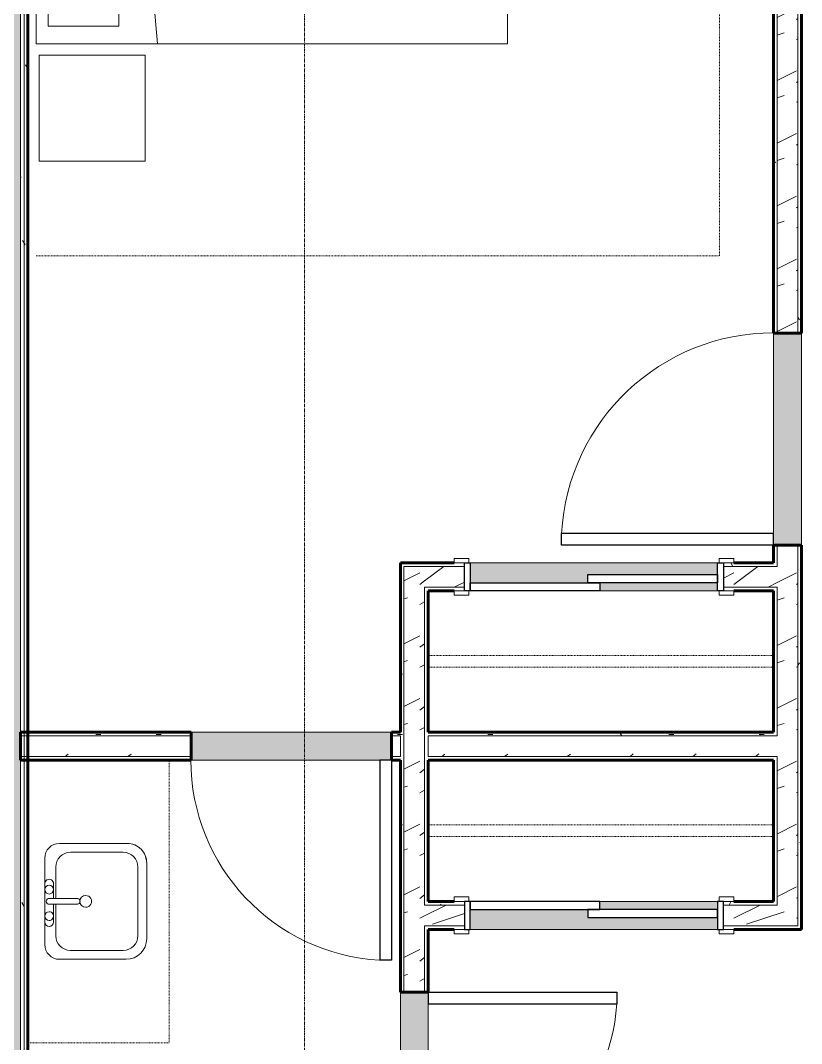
# Model space of a CAD drawing. Header units: inches. Extents: x -4169 to -1846, y 9706 to 12377.
# Drawn here: x -3202.6 to -3069.9, y 10535.7 to 10709.5 of the extents above; entities that cross this region are included whole.
import ezdxf

# ---------------------------------------------------------------- set-up
doc = ezdxf.new("R2010")
doc.units = ezdxf.units.IN
doc.header["$MEASUREMENT"] = 0
doc.linetypes.add('Dash', pattern=[0.25, 0.125, -0.125])
doc.linetypes.add('Grid Line 1_2_', pattern=[0.875, 0.5, -0.125, 0.125, -0.125])
for name, color, linetype, lineweight in [('0-1', 7, 'Continuous', 5), ('0-2', 7, 'Continuous', 18), ('A-DOOR-1', 250, 'Continuous', 9), ('A-DOOR-2', 90, 'Continuous', 30), ('A-DOOR-FRAM-1', 90, 'Continuous', 30), ('A-WALL', 113, 'Continuous', 18), ('A-WALL-1', 8, 'Continuous', 5), ('A-WALL-3', 50, 'Continuous', 60), ('A-WALL-4', 7, 'Continuous', 18), ('A-WALL-PATT-1', 250, 'Continuous', 9), ('A-WALL-PATT-2', 253, 'Continuous', 9), ('A-WALL-PATT-4', 111, 'Continuous', 9), ('I-FURN-1', 250, 'Continuous', 9), ('I-FURN-HDLN-1', 250, 'Dash', 9), ('I-WALL-3', 2, 'Continuous', 60), ('P-SANR-FIXT-2', 250, 'Continuous', 9), ('Q-CASE-HDLN-1', 250, 'Dash', 9), ('S-GRID-1', 1, 'Grid Line 1_2_', 9)]:
    doc.layers.add(name, color=color, linetype=linetype, lineweight=lineweight)
pattern_1 = [(0, (0, 0), (20.48, 5.12), [0.845, -14.515, 0.845, -14.515, -81.92]), (0, (0, 0), (20.48, 5.12), [-30.72, 0.845, -29.875, 0.845, -14.515, -35.84]), (0, (0, 0), (20.48, 5.12), [-76.8, 0.845, -9.395, 0.845, -24.755]), (120, (7.68, 2.56), (-14.67405, 15.1762003), [0.845, -14.515, 0.845, -14.515, -81.92]), (120, (7.68, 2.56), (-14.67405, 15.1762003), [-30.72, 0.845, -29.875, 0.845, -14.515, -35.84]), (120, (7.68, 2.56), (-14.67405, 15.1762003), [-76.8, 0.845, -9.395, 0.845, -24.755]), (240, (10.24, 12.8), (-5.80595, -20.2962003), [0.845, -14.515, 0.845, -14.515, -81.92]), (240, (10.24, 12.8), (-5.80595, -20.2962003), [-30.72, 0.845, -29.875, 0.845, -14.515, -35.84]), (240, (10.24, 12.8), (-5.80595, -20.2962003), [-76.8, 0.845, -9.395, 0.845, -24.755])]
pattern_2 = [(216.87, (4.265, 10.662), (31.9871619, 21.32545714), [5.331, -47.981]), (206.565, (10.662, 7.464), (-10.662476, -10.6620098), [11.921, -11.921]), (198.435, (10.662, 2.132), (-21.3244936, -10.6625869), [6.744, -26.974])]

# ---------------------------------------------------------------- blocks, each defined once
blk = doc.blocks.new('Single-Flush - 32_ x 84_-1372863-ENLARGED RCP - 2ND FLOOR PLAN')
at = {"layer": 'A-DOOR-1'}
blk.add_arc((16, -2.37), 32.07, 180, 266.4241, dxfattribs=at)
at = {"layer": 'A-DOOR-2'}
for p, q in [((14, -2.37), (14, -34.38)), ((16, -2.37), (14, -2.37)), ((16, -2.37), (16, -34.38)), ((16, -34.38), (14, -34.38))]:
    blk.add_line(p, q, dxfattribs=at)
blk = doc.blocks.new('Single-Flush - 36_ x 84_-1372824-ENLARGED RCP - 2ND FLOOR PLAN')
at = {"layer": 'A-DOOR-1'}
blk.add_arc((18, -2.37), 36.07, 180, 266.8211, dxfattribs=at)
at = {"layer": 'A-DOOR-2'}
for p, q in [((16, -2.37), (16, -38.39)), ((18, -2.37), (16, -2.37)), ((18, -2.37), (18, -38.39)), ((18, -38.39), (16, -38.39))]:
    blk.add_line(p, q, dxfattribs=at)
blk = doc.blocks.new('FOLDING_SLIDING CLOSET - 42_ x 80_-1372841-ENLARGED RCP - 2ND FLOOR PLAN')
at = {"layer": 'A-DOOR-1'}
for p, q in [((-23.75, 3.25), (-21.25, 3.25)), ((-23.75, 2.5), (-23.75, 3.25)), ((-21.25, 2.5), (-23.75, 2.5)), ((-21.25, 3.25), (-21.25, 2.5)), ((21.25, 3.25), (23.75, 3.25)), ((21.25, 2.5), (21.25, 3.25)), ((23.75, 2.5), (21.25, 2.5)), ((23.75, 3.25), (23.75, 2.5)), ((-23.75, -2.25), (-21.25, -2.25)), ((-23.75, -3), (-23.75, -2.25)), ((-21.25, -3), (-23.75, -3)), ((-21.25, -2.25), (-21.25, -3)), ((21.25, -2.25), (23.75, -2.25)), ((21.25, -3), (21.25, -2.25)), ((23.75, -3), (21.25, -3)), ((23.75, -2.25), (23.75, -3))]:
    blk.add_line(p, q, dxfattribs=at)
at = {"layer": 'A-DOOR-2'}
for p, q in [((-1, 0.5), (21, 0.5)), ((-1, -0.88), (-1, 0.5)), ((21, 0.5), (21, -0.88)), ((-21, -0.88), (1, -0.88)), ((-21, -2.25), (-21, -0.88)), ((21, -0.88), (-1, -0.88)), ((1, -0.88), (1, -2.25)), ((1, -2.25), (-21, -2.25))]:
    blk.add_line(p, q, dxfattribs=at)
at = {"layer": 'A-DOOR-FRAM-1'}
for p, q in [((-22, 2.5), (-21, 2.5)), ((-22, -2.25), (-22, 2.5)), ((-21, 2.5), (-21, -2.25)), ((21, 2.5), (22, 2.5)), ((21, -2.25), (21, 2.5)), ((22, 2.5), (22, -2.25)), ((-21, -2.25), (-22, -2.25)), ((22, -2.25), (21, -2.25))]:
    blk.add_line(p, q, dxfattribs=at)
blk = doc.blocks.new('OD_CW_Closet - OD_CW_Closet-V1-ENLARGED RCP - 2ND FLOOR PLAN')
at = {"layer": 'Q-CASE-HDLN-1'}
for p, q in [((30.25, 24), (10.25, 24)), ((0.74, 13), (59.38, 13)), ((0.74, 11), (59.38, 11))]:
    blk.add_line(p, q, dxfattribs=at)
blk = doc.blocks.new('OD_CW_Closet - OD_CW_Closet-V2-ENLARGED RCP - 2ND FLOOR PLAN')
at = {"layer": 'Q-CASE-HDLN-1'}
for p, q in [((0.74, 13), (59.38, 13)), ((0.74, 11), (59.38, 11)), ((10.25, 0), (30.25, 0))]:
    blk.add_line(p, q, dxfattribs=at)
blk = doc.blocks.new('FOLDING_SLIDING CLOSET - 42_ x 80_-1372832-ENLARGED RCP - 2ND FLOOR PLAN')
at = {"layer": 'A-DOOR-1'}
for p, q in [((-21.25, 3), (-23.75, 3)), ((-23.75, 3), (-23.75, 2.25)), ((-23.75, 2.25), (-21.25, 2.25)), ((-21.25, 2.25), (-21.25, 3)), ((23.75, 3), (21.25, 3)), ((21.25, 3), (21.25, 2.25)), ((21.25, 2.25), (23.75, 2.25)), ((23.75, 2.25), (23.75, 3)), ((-21.25, -2.5), (-23.75, -2.5)), ((-23.75, -2.5), (-23.75, -3.25)), ((-23.75, -3.25), (-21.25, -3.25)), ((-21.25, -3.25), (-21.25, -2.5)), ((23.75, -2.5), (21.25, -2.5)), ((21.25, -2.5), (21.25, -3.25)), ((21.25, -3.25), (23.75, -3.25)), ((23.75, -3.25), (23.75, -2.5))]:
    blk.add_line(p, q, dxfattribs=at)
at = {"layer": 'A-DOOR-2'}
for p, q in [((1, 2.25), (-21, 2.25)), ((-21, 2.25), (-21, 0.88)), ((1, 0.88), (1, 2.25)), ((-21, 0.88), (1, 0.88)), ((21, 0.88), (-1, 0.88)), ((-1, 0.88), (-1, -0.5)), ((21, -0.5), (21, 0.88)), ((-1, -0.5), (21, -0.5))]:
    blk.add_line(p, q, dxfattribs=at)
at = {"layer": 'A-DOOR-FRAM-1'}
for p, q in [((-21, 2.25), (-22, 2.25)), ((-22, 2.25), (-22, -2.5)), ((-21, -2.5), (-21, 2.25)), ((21, 2.25), (21, -2.5)), ((22, 2.25), (21, 2.25)), ((22, -2.5), (22, 2.25)), ((-22, -2.5), (-21, -2.5)), ((21, -2.5), (22, -2.5))]:
    blk.add_line(p, q, dxfattribs=at)
blk = doc.blocks.new('Bed-Standard - King 78_ x 80_-1242963-ENLARGED RCP - 2ND FLOOR PLAN')
at = {"layer": 'I-FURN-1'}
for p, q in [((49.69, 38.2), (-28.31, 38.2)), ((-28.31, 38.2), (-28.31, -41.8)), ((49.69, -41.8), (49.69, 38.2)), ((-25.31, 36.2), (-25.31, 24.2)), ((-25.31, 36.2), (46.69, 36.2)), ((46.69, 36.2), (46.69, 24.2)), ((49.69, 24.2), (-28.31, 17.63)), ((-25.31, 24.2), (46.69, 24.2)), ((-28.31, -41.8), (49.69, -41.8))]:
    blk.add_line(p, q, dxfattribs=at)
at = {"layer": 'I-FURN-HDLN-1'}
for p, q in [((-64.31, 38.2), (-64.31, -77.8)), ((73.69, -77.8), (73.69, 38.2)), ((-64.31, -77.8), (73.69, -77.8))]:
    blk.add_line(p, q, dxfattribs=at)
blk = doc.blocks.new('Table-Night Stand - 18_ x 18_ x 24_-1352623-ENLARGED RCP - 2ND FLOOR PLAN')
at = {"layer": 'I-FURN-1'}
for p, q in [((18.15, 18), (0.15, 18)), ((0.15, 18), (0.15, 0)), ((18.15, 0), (18.15, 18)), ((0.15, 0), (18.15, 0))]:
    blk.add_line(p, q, dxfattribs=at)
blk = doc.blocks.new('M_Sink Vanity-Square - 500 x 440mm-1352614-ENLARGED RCP - 2ND FLOOR PLAN')
at = {"layer": 'P-SANR-FIXT-2'}
for p, q in [((7.96, 7.09), (-6.72, 7.09)), ((7.96, 7.09), (-6.72, 7.09)), ((3.62, 7.09), (-2.88, 7.09)), ((0.12, 5.22), (-5.22, 5.22)), ((-2.88, 5.59), (0.12, 5.59)), ((0.12, 6.33), (0.12, 1.59)), ((1.12, 6.33), (1.12, 1.59)), ((1.12, 5.59), (3.62, 5.59)), ((6.46, 5.22), (1.12, 5.22)), ((-9.22, 4.59), (-9.22, -6.73)), ((-9.22, 4.59), (-9.22, -6.73)), ((10.46, -6.91), (10.46, 4.59)), ((10.46, -6.91), (10.46, 4.59)), ((-7.72, 2.72), (-7.72, -6.23)), ((8.96, -6.23), (8.96, 2.72)), ((-5.72, -10.23), (7.14, -10.23)), ((-5.72, -10.23), (7.14, -10.23)), ((-5.22, -8.73), (6.46, -8.73))]:
    blk.add_line(p, q, dxfattribs=at)
for centre, radius, start, end in [((-6.72, 4.59), 2.5, 90, 180), ((-6.72, 4.59), 2.5, 90, 180), ((-2.88, 6.34), 0.75, 90, 270), ((-1.88, 6.34), 0.75, 360, 180), ((2.62, 6.34), 0.75, 360, 180), ((3.62, 6.34), 0.75, 270, 90), ((7.96, 4.59), 2.5, 0, 90), ((7.96, 4.59), 2.5, 360, 90), ((-5.22, 2.72), 2.5, 90, 180), ((-1.88, 6.34), 0.75, 180, 0), ((0.62, 6.33), 0.5, 360, 180), ((2.62, 6.34), 0.75, 180, 360), ((6.46, 2.72), 2.5, 0, 90), ((0.62, 0.13), 1, 360, 180), ((0.62, 0.13), 1, 180, 0), ((0.62, 1.59), 0.5, 180, 0), ((-5.72, -6.73), 3.5, 180, 270), ((-5.72, -6.73), 3.5, 180, 270), ((-5.22, -6.23), 2.5, 180, 270), ((6.46, -6.23), 2.5, 270, 0), ((7.14, -6.91), 3.32, 270, 360), ((7.14, -6.91), 3.32, 270, 0)]:
    blk.add_arc(centre, radius, start, end, dxfattribs=at)
blk = doc.blocks.new('OD_CW_Countertop - OD_CW_Countertop-2471067-ENLARGED RCP - 2ND FLOOR PLAN')
at = {"layer": 'Q-CASE-HDLN-1'}
for p, q in [((0.74, 0), (48.74, 0)), ((48.74, 0), (48.74, -24))]:
    blk.add_line(p, q, dxfattribs=at)
blk = doc.blocks.new('Single-Flush - 34_ x 84_-1372834-ENLARGED RCP - 2ND FLOOR PLAN')
at = {"layer": 'A-DOOR-1'}
blk.add_arc((17, -2.37), 34.07, 180, 266.6343, dxfattribs=at)
at = {"layer": 'A-DOOR-2'}
for p, q in [((15, -2.37), (15, -36.38)), ((17, -2.37), (15, -2.37)), ((17, -2.37), (17, -36.38)), ((17, -36.38), (15, -36.38))]:
    blk.add_line(p, q, dxfattribs=at)
blk = doc.blocks.new('CTR - 1st Phase - Unit Layouts_rvt-1-ENLARGED RCP - 2ND FLOOR PLAN')
at = {"layer": 'A-WALL-1'}
for points in [[(-3074.05, 10620.34), (-3069.92, 10620.34), (-3069.92, 10656.34), (-3074.67, 10656.34), (-3074.67, 10620.34)], [(-3142.15, 10583.84), (-3139.57, 10583.84), (-3139.57, 10588.59), (-3173.57, 10588.59), (-3173.57, 10583.84), (-3160.29, 10583.84)], [(-3138.06, 10512.44), (-3133.31, 10512.44), (-3133.31, 10544.44), (-3138.06, 10544.44), (-3138.06, 10514.85)]]:
    blk.add_hatch(color=256, dxfattribs=at).paths.add_polyline_path(points, flags=0)
h = blk.add_hatch(color=256, dxfattribs=at)
h.paths.add_polyline_path([(-3084.19, 10612.59), (-3084.19, 10613.96), (-3104.19, 10613.96), (-3104.19, 10612.59)], flags=0)
h.paths.add_polyline_path([(-3126.19, 10613.96), (-3106.19, 10613.96), (-3106.19, 10615.34), (-3084.19, 10615.34), (-3084.19, 10617.34), (-3126.19, 10617.34)], flags=0)
h = blk.add_hatch(color=256, dxfattribs=at)
h.paths.add_polyline_path([(-3104.19, 10555.09), (-3084.19, 10555.09), (-3084.19, 10557.09), (-3106.19, 10557.09), (-3106.19, 10558.46), (-3126.19, 10558.46), (-3126.19, 10555.09), (-3106.19, 10555.09)], flags=0)
h.paths.add_polyline_path([(-3104.19, 10558.46), (-3084.19, 10558.46), (-3084.19, 10559.84), (-3104.19, 10559.84)], flags=0)
at = {"layer": 'A-WALL-PATT-1'}
h = blk.add_hatch(dxfattribs=at)
h.set_pattern_fill('FP_1', color=256, style=0, pattern_type=2)
h.set_pattern_definition(pattern_1)
h.paths.add_polyline_path([(-3074.05, 10559.84), (-3074.05, 10584.46), (-3074.67, 10584.46), (-3074.67, 10559.84)], flags=0)
h.paths.add_polyline_path([(-3074.67, 10587.96), (-3074.05, 10587.96), (-3074.05, 10613.21), (-3074.67, 10613.21), (-3074.67, 10588.59)], flags=0)
h.paths.add_polyline_path([(-3074.05, 10616.71), (-3074.05, 10620.34), (-3074.67, 10620.34), (-3074.67, 10616.71)], flags=0)
h.paths.add_polyline_path([(-3074.67, 10656.34), (-3074.05, 10656.34), (-3074.05, 10843.14), (-3074.67, 10843.14), (-3074.67, 10671.41)], flags=0)
h = blk.add_hatch(dxfattribs=at)
h.set_pattern_fill('FP_1', color=256, style=0, pattern_type=2)
h.set_pattern_definition(pattern_1)
h.paths.add_polyline_path([(-3069.92, 10555.71), (-3069.92, 10620.34), (-3070.55, 10620.34), (-3070.55, 10555.71)], flags=0)
h.paths.add_polyline_path([(-3069.92, 10656.34), (-3069.92, 10843.14), (-3070.55, 10843.14), (-3070.55, 10656.34)], flags=0)
h = blk.add_hatch(dxfattribs=at)
h.set_pattern_fill('FP_1', color=256, style=0, pattern_type=2)
h.set_pattern_definition(pattern_1)
h.paths.add_polyline_path([(-3137.44, 10458.79), (-3137.44, 10512.44), (-3138.06, 10512.44), (-3138.06, 10458.79), (-3137.45, 10458.79)], flags=0)
h.paths.add_polyline_path([(-3137.44, 10544.44), (-3137.44, 10617.34), (-3138.06, 10617.34), (-3138.06, 10544.44)], flags=0)
h = blk.add_hatch(dxfattribs=at)
h.set_pattern_fill('FP_1', color=256, style=0, pattern_type=2)
h.set_pattern_definition(pattern_1)
h.paths.add_polyline_path([(-3083.19, 10616.71), (-3074.67, 10616.71), (-3074.67, 10617.34), (-3083.19, 10617.34)], flags=0)
h.paths.add_polyline_path([(-3128.94, 10616.71), (-3127.19, 10616.71), (-3127.19, 10617.34), (-3137.44, 10617.34), (-3137.44, 10616.71), (-3133.31, 10616.71)], flags=0)
h = blk.add_hatch(dxfattribs=at)
h.set_pattern_fill('FP_1', color=256, style=0, pattern_type=2)
h.set_pattern_definition(pattern_1)
h.paths.add_polyline_path([(-3133.94, 10458.79), (-3133.31, 10458.79), (-3133.31, 10495.41), (-3133.94, 10495.41), (-3133.94, 10459.16)], flags=0)
h.paths.add_polyline_path([(-3133.31, 10498.91), (-3133.31, 10512.44), (-3133.94, 10512.44), (-3133.94, 10498.91)], flags=0)
h.paths.add_polyline_path([(-3133.94, 10544.44), (-3133.31, 10544.44), (-3133.31, 10555.71), (-3133.94, 10555.71), (-3133.94, 10550.76)], flags=0)
h.paths.add_polyline_path([(-3133.94, 10559.21), (-3133.31, 10559.21), (-3133.31, 10613.21), (-3133.94, 10613.21), (-3133.94, 10570.86)], flags=0)
h = blk.add_hatch(dxfattribs=at)
h.set_pattern_fill('FP_1', color=256, style=0, pattern_type=2)
h.set_pattern_definition(pattern_1)
h.paths.add_polyline_path([(-3133.31, 10587.96), (-3074.67, 10587.96), (-3074.67, 10588.59), (-3133.31, 10588.59)], flags=0)
h.paths.add_polyline_path([(-3138.06, 10587.96), (-3138.06, 10588.59), (-3139.57, 10588.59), (-3139.57, 10587.96)], flags=0)
h.paths.add_polyline_path([(-3187.73, 10587.96), (-3173.57, 10587.96), (-3173.57, 10588.59), (-3201.32, 10588.59), (-3201.32, 10587.96), (-3194.06, 10587.96)], flags=0)
h = blk.add_hatch(dxfattribs=at)
h.set_pattern_fill('FP_1', color=256, style=0, pattern_type=2)
h.set_pattern_definition(pattern_1)
h.paths.add_polyline_path([(-3083.19, 10583.84), (-3074.67, 10583.84), (-3074.67, 10584.46), (-3133.31, 10584.46), (-3133.31, 10583.84), (-3092.76, 10583.84)], flags=0)
h.paths.add_polyline_path([(-3138.06, 10583.84), (-3138.06, 10584.46), (-3139.57, 10584.46), (-3139.57, 10583.84)], flags=0)
h.paths.add_polyline_path([(-3198.45, 10583.84), (-3173.57, 10583.84), (-3173.57, 10584.46), (-3201.32, 10584.46), (-3201.32, 10583.84)], flags=0)
h = blk.add_hatch(dxfattribs=at)
h.set_pattern_fill('FP_1', color=256, style=0, pattern_type=2)
h.set_pattern_definition(pattern_1)
h.paths.add_polyline_path([(-3083.19, 10559.21), (-3074.05, 10559.21), (-3074.05, 10559.84), (-3083.19, 10559.84)], flags=0)
h.paths.add_polyline_path([(-3133.31, 10559.21), (-3127.19, 10559.21), (-3127.19, 10559.84), (-3133.31, 10559.84)], flags=0)
at = {"layer": 'A-WALL-PATT-2'}
h = blk.add_hatch(dxfattribs=at)
h.set_pattern_fill('FP_2', color=256, style=0, pattern_type=2)
h.set_pattern_definition(pattern_2)
h.paths.add_polyline_path([(-3070.55, 10559.21), (-3070.55, 10620.34), (-3074.05, 10620.34), (-3074.03, 10559.21)], flags=0)
h.paths.add_polyline_path([(-3070.55, 10656.34), (-3070.55, 10843.14), (-3074.05, 10843.14), (-3074.05, 10656.34)], flags=0)
h = blk.add_hatch(dxfattribs=at)
h.set_pattern_fill('FP_2', color=256, style=0, pattern_type=2)
h.set_pattern_definition(pattern_2)
h.paths.add_polyline_path([(-3137.44, 10457.54), (-3133.94, 10457.54), (-3133.94, 10512.44), (-3137.44, 10512.44), (-3137.44, 10459.68)], flags=0)
h.paths.add_polyline_path([(-3133.94, 10544.44), (-3133.94, 10616.71), (-3137.44, 10616.71), (-3137.44, 10544.44)], flags=0)
h = blk.add_hatch(dxfattribs=at)
h.set_pattern_fill('FP_2', color=256, style=0, pattern_type=2)
h.set_pattern_definition(pattern_2)
h.paths.add_polyline_path([(-3074.67, 10613.21), (-3074.05, 10613.21), (-3074.05, 10616.71), (-3083.19, 10616.71), (-3083.19, 10613.21)], flags=0)
h.paths.add_polyline_path([(-3127.19, 10613.21), (-3127.19, 10616.71), (-3133.94, 10616.71), (-3133.94, 10613.21), (-3133.31, 10613.21)], flags=0)
h = blk.add_hatch(dxfattribs=at)
h.set_pattern_fill('FP_2', color=256, style=0, pattern_type=2)
h.set_pattern_definition(pattern_2)
h.paths.add_polyline_path([(-3133.31, 10584.46), (-3074.05, 10584.46), (-3074.05, 10587.96), (-3133.31, 10587.96)], flags=0)
h.paths.add_polyline_path([(-3139.57, 10584.46), (-3138.06, 10584.46), (-3138.06, 10587.96), (-3139.57, 10587.96)], flags=0)
h.paths.add_polyline_path([(-3198.45, 10584.46), (-3173.57, 10584.46), (-3173.57, 10587.96), (-3201.32, 10587.96), (-3201.32, 10584.46)], flags=0)
h = blk.add_hatch(dxfattribs=at)
h.set_pattern_fill('FP_2', color=256, style=0, pattern_type=2)
h.set_pattern_definition(pattern_2)
h.paths.add_polyline_path([(-3074.05, 10555.71), (-3070.55, 10555.71), (-3070.55, 10559.21), (-3083.19, 10559.21), (-3083.19, 10555.71), (-3074.67, 10555.71)], flags=0)
h.paths.add_polyline_path([(-3127.19, 10555.71), (-3127.19, 10559.21), (-3133.94, 10559.21), (-3133.94, 10555.71), (-3133.31, 10555.71)], flags=0)
at = {"layer": 'A-WALL-3'}
for p, q in [((-3074.67, 10656.34), (-3074.67, 10843.14)), ((-3069.92, 10843.14), (-3069.92, 10656.34)), ((-3069.92, 10656.34), (-3074.67, 10656.34)), ((-3074.67, 10617.34), (-3074.67, 10620.34)), ((-3074.67, 10620.34), (-3069.92, 10620.34)), ((-3069.92, 10620.34), (-3069.92, 10559.84)), ((-3138.06, 10588.59), (-3138.06, 10617.34)), ((-3138.06, 10617.34), (-3137.44, 10617.34)), ((-3137.44, 10617.34), (-3133.31, 10617.34)), ((-3133.31, 10617.34), (-3128.94, 10617.34)), ((-3081.44, 10617.34), (-3074.67, 10617.34)), ((-3133.31, 10612.59), (-3133.31, 10588.59)), ((-3128.94, 10612.59), (-3133.31, 10612.59)), ((-3074.67, 10612.59), (-3081.44, 10612.59)), ((-3074.67, 10588.59), (-3074.67, 10612.59)), ((-3202.57, 10588.59), (-3173.57, 10588.59)), ((-3202.57, 10583.84), (-3202.57, 10588.59)), ((-3173.57, 10588.59), (-3173.57, 10583.84)), ((-3139.57, 10588.59), (-3138.06, 10588.59)), ((-3139.57, 10583.84), (-3139.57, 10588.59)), ((-3133.31, 10588.59), (-3074.67, 10588.59)), ((-3173.57, 10583.84), (-3202.57, 10583.84)), ((-3138.06, 10583.84), (-3139.57, 10583.84)), ((-3138.06, 10544.44), (-3138.06, 10583.84)), ((-3133.31, 10583.84), (-3133.31, 10559.84)), ((-3074.67, 10583.84), (-3133.31, 10583.84)), ((-3074.67, 10559.84), (-3074.67, 10583.84)), ((-3133.31, 10559.84), (-3128.94, 10559.84)), ((-3081.44, 10559.84), (-3074.67, 10559.84)), ((-3069.92, 10559.84), (-3069.92, 10555.71)), ((-3069.92, 10555.71), (-3069.92, 10555.09)), ((-3128.94, 10555.09), (-3133.31, 10555.09)), ((-3133.31, 10555.09), (-3133.31, 10544.44)), ((-3069.92, 10555.09), (-3081.44, 10555.09)), ((-3133.31, 10544.44), (-3138.06, 10544.44))]:
    blk.add_line(p, q, dxfattribs=at)
at = {"layer": 'A-WALL-4'}
for p, q in [((-3074.05, 10843.14), (-3074.05, 10656.34)), ((-3070.55, 10843.14), (-3070.55, 10656.34)), ((-3074.67, 10656.34), (-3074.67, 10620.34)), ((-3069.92, 10620.34), (-3069.92, 10656.34)), ((-3074.05, 10620.34), (-3074.05, 10616.71)), ((-3070.55, 10620.34), (-3070.55, 10559.84)), ((-3137.44, 10544.44), (-3137.44, 10616.71)), ((-3133.94, 10616.71), (-3137.44, 10616.71)), ((-3133.31, 10616.71), (-3133.94, 10616.71)), ((-3127.19, 10616.71), (-3133.31, 10616.71)), ((-3084.19, 10617.34), (-3126.19, 10617.34)), ((-3074.67, 10616.71), (-3083.19, 10616.71)), ((-3074.67, 10616.71), (-3074.05, 10616.71)), ((-3133.94, 10559.21), (-3133.94, 10613.21)), ((-3133.31, 10613.21), (-3133.94, 10613.21)), ((-3127.19, 10613.21), (-3133.31, 10613.21)), ((-3074.67, 10613.21), (-3083.19, 10613.21)), ((-3074.67, 10613.21), (-3074.05, 10613.21)), ((-3074.05, 10613.21), (-3074.05, 10587.96)), ((-3104.19, 10612.59), (-3084.19, 10612.59)), ((-3173.57, 10587.96), (-3202.57, 10587.96)), ((-3139.57, 10588.59), (-3173.57, 10588.59)), ((-3138.06, 10587.96), (-3139.57, 10587.96)), ((-3138.06, 10584.46), (-3138.06, 10587.96)), ((-3138.06, 10587.96), (-3138.06, 10584.46)), ((-3133.31, 10587.96), (-3133.31, 10584.46)), ((-3074.67, 10587.96), (-3133.31, 10587.96)), ((-3133.31, 10584.46), (-3133.31, 10587.96)), ((-3074.67, 10587.96), (-3074.05, 10587.96)), ((-3173.57, 10584.46), (-3202.57, 10584.46)), ((-3173.57, 10583.84), (-3139.57, 10583.84)), ((-3138.06, 10584.46), (-3139.57, 10584.46)), ((-3074.67, 10584.46), (-3133.31, 10584.46)), ((-3074.67, 10584.46), (-3074.05, 10584.46)), ((-3074.05, 10584.46), (-3074.05, 10559.84)), ((-3133.31, 10559.21), (-3133.94, 10559.21)), ((-3133.31, 10559.21), (-3127.19, 10559.21)), ((-3084.19, 10559.84), (-3104.19, 10559.84)), ((-3083.19, 10559.21), (-3074.05, 10559.21)), ((-3074.05, 10559.21), (-3074.05, 10559.84)), ((-3070.55, 10559.21), (-3070.55, 10559.84)), ((-3070.55, 10555.71), (-3070.55, 10559.21)), ((-3133.31, 10555.71), (-3133.94, 10555.71)), ((-3133.94, 10544.44), (-3133.94, 10555.71)), ((-3133.31, 10555.71), (-3127.19, 10555.71)), ((-3083.19, 10555.71), (-3070.55, 10555.71)), ((-3126.19, 10555.09), (-3084.19, 10555.09)), ((-3138.06, 10544.44), (-3138.06, 10512.44)), ((-3133.31, 10512.44), (-3133.31, 10544.44))]:
    blk.add_line(p, q, dxfattribs=at)
at = {"layer": '0-2'}
for name, p, rotation in [('Bed-Standard - King 78_ x 80_-1242963-ENLARGED RCP - 2ND FLOOR PLAN', (-3161.68, 10733.78), 89.99999999994073), ('Table-Night Stand - 18_ x 18_ x 24_-1352623-ENLARGED RCP - 2ND FLOOR PLAN', (-3181.39, 10685.39), 89.99999999994073), ('Single-Flush - 36_ x 84_-1372824-ENLARGED RCP - 2ND FLOOR PLAN', (-3072.3, 10638.34), 269.9999999999845), ('OD_CW_Closet - OD_CW_Closet-V2-ENLARGED RCP - 2ND FLOOR PLAN', (-3073.94, 10612.59), 180), ('OD_CW_Countertop - OD_CW_Countertop-2471067-ENLARGED RCP - 2ND FLOOR PLAN', (-3177.32, 10584.58), 269.9999999999339), ('OD_CW_Closet - OD_CW_Closet-V1-ENLARGED RCP - 2ND FLOOR PLAN', (-3073.94, 10583.84), 180), ('M_Sink Vanity-Square - 500 x 440mm-1352614-ENLARGED RCP - 2ND FLOOR PLAN', (-3191.36, 10559.22), 89.99999999994233), ('Single-Flush - 32_ x 84_-1372863-ENLARGED RCP - 2ND FLOOR PLAN', (-3135.69, 10528.44), 89.99999999998012)]:
    blk.add_blockref(name, p, dxfattribs=dict(at, rotation=rotation))
for name, p in [('FOLDING_SLIDING CLOSET - 42_ x 80_-1372841-ENLARGED RCP - 2ND FLOOR PLAN', (-3105.19, 10614.84)), ('Single-Flush - 34_ x 84_-1372834-ENLARGED RCP - 2ND FLOOR PLAN', (-3156.57, 10586.21)), ('FOLDING_SLIDING CLOSET - 42_ x 80_-1372832-ENLARGED RCP - 2ND FLOOR PLAN', (-3105.19, 10557.59))]:
    blk.add_blockref(name, p, dxfattribs=at)
blk = doc.blocks.new('CTR - 1st Phase - Shell_rvt-1-ENLARGED RCP - 2ND FLOOR PLAN')
at = {"layer": 'S-GRID-1'}
blk.add_line((-3154.32, 9836.18), (-3154.32, 12344.54), dxfattribs=at)

msp = doc.modelspace()

# ---------------------------------------------------------------- hatches: boundary and pattern name
at = {"layer": 'A-WALL-PATT-4'}
h = msp.add_hatch(dxfattribs=at)
h.set_pattern_fill('FP_4', color=256, style=0, pattern_type=2)
h.set_pattern_definition([(161.57, (0.32, 0.32), (-2.560496185, -0.000537386), [0, -18.214, 2.022, 0]), (18.43, (-0.32, 0.32), (-2.560496185, 0.000537386), [0, -18.214, 2.022, 0]), (108.43, (0.32, 0.32), (1.27922091, -6.400876726), [6.07, -14.166]), (71.57, (-0.32, 0.32), (1.27922091, 6.400876726), [6.07, -14.166])])
h.paths.add_polyline_path([(-3206.07, 10475.54), (-3202.57, 10475.54), (-3202.57, 10843.14), (-3206.07, 10843.14), (-3206.07, 10476.16)], flags=0)
h = msp.add_hatch(dxfattribs=at)
h.set_pattern_fill('FP_1', color=256, style=0, pattern_type=2)
h.set_pattern_definition(pattern_1)
h.paths.add_polyline_path([(-3201.95, 10476.16), (-3201.95, 10843.14), (-3202.57, 10843.14), (-3202.57, 10476.16), (-3201.97, 10476.16)], flags=0)
h = msp.add_hatch(dxfattribs=at)
h.set_pattern_fill('FP_1', color=256, style=0, pattern_type=2)
h.set_pattern_definition(pattern_1)
h.paths.add_polyline_path([(-3201.32, 10476.79), (-3201.32, 10843.14), (-3201.95, 10843.14), (-3201.95, 10476.79)], flags=0)

# ---------------------------------------------------------------- linework, layer by layer
at = {"layer": 'A-WALL'}
for p, q in [((-3202.57, 10475.54), (-3202.57, 10843.14)), ((-3201.95, 10476.79), (-3201.95, 10843.14))]:
    msp.add_line(p, q, dxfattribs=at)
at = {"layer": 'I-WALL-3'}
msp.add_line((-3201.32, 10843.14), (-3201.32, 10526.24), dxfattribs=at)

# ---------------------------------------------------------------- block references
at = {"layer": '0-1'}
for name in ['CTR - 1st Phase - Shell_rvt-1-ENLARGED RCP - 2ND FLOOR PLAN', 'CTR - 1st Phase - Unit Layouts_rvt-1-ENLARGED RCP - 2ND FLOOR PLAN']:
    msp.add_blockref(name, (0, 0), dxfattribs=at)

doc.saveas('drawing.dxf')
